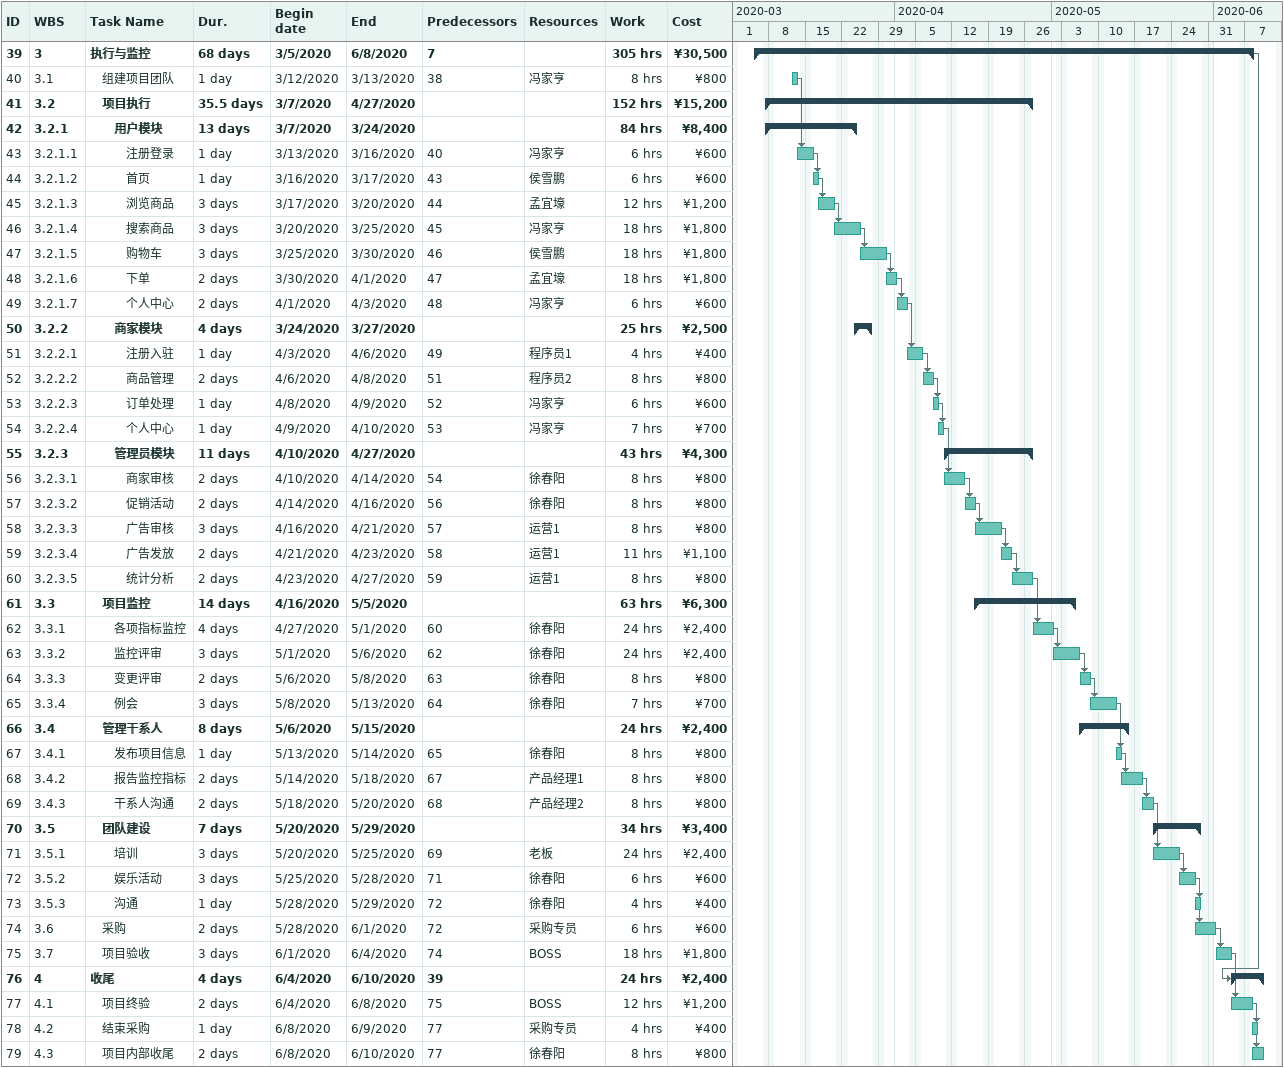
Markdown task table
| ID | WBS | Task | Duration | Start | Finish | Predecessors | Resources | Work (h) | Cost (¥) |
|---|---|---|---|---|---|---|---|---|---|
| 39 | 3 | **执行与监控** | 68d | 2020-03-05 | 2020-06-08 | 7 |  | 305 | 30500 |
| 40 | 3.1 | 组建项目团队 | 1d | 2020-03-12 | 2020-03-13 | 38 | 冯家亨 | 8 | 800 |
| 41 | 3.2 | **项目执行** | 35.5d | 2020-03-07 | 2020-04-27 |  |  | 152 | 15200 |
| 42 | 3.2.1 | **用户模块** | 13d | 2020-03-07 | 2020-03-24 |  |  | 84 | 8400 |
| 43 | 3.2.1.1 | 注册登录 | 1d | 2020-03-13 | 2020-03-16 | 40 | 冯家亨 | 6 | 600 |
| 44 | 3.2.1.2 | 首页 | 1d | 2020-03-16 | 2020-03-17 | 43 | 侯雪鹏 | 6 | 600 |
| 45 | 3.2.1.3 | 浏览商品 | 3d | 2020-03-17 | 2020-03-20 | 44 | 孟宜壕 | 12 | 1200 |
| 46 | 3.2.1.4 | 搜索商品 | 3d | 2020-03-20 | 2020-03-25 | 45 | 冯家亨 | 18 | 1800 |
| 47 | 3.2.1.5 | 购物车 | 3d | 2020-03-25 | 2020-03-30 | 46 | 侯雪鹏 | 18 | 1800 |
| 48 | 3.2.1.6 | 下单 | 2d | 2020-03-30 | 2020-04-01 | 47 | 孟宜壕 | 18 | 1800 |
| 49 | 3.2.1.7 | 个人中心 | 2d | 2020-04-01 | 2020-04-03 | 48 | 冯家亨 | 6 | 600 |
| 50 | 3.2.2 | **商家模块** | 4d | 2020-03-24 | 2020-03-27 |  |  | 25 | 2500 |
| 51 | 3.2.2.1 | 注册入驻 | 1d | 2020-04-03 | 2020-04-06 | 49 | 程序员1 | 4 | 400 |
| 52 | 3.2.2.2 | 商品管理 | 2d | 2020-04-06 | 2020-04-08 | 51 | 程序员2 | 8 | 800 |
| 53 | 3.2.2.3 | 订单处理 | 1d | 2020-04-08 | 2020-04-09 | 52 | 冯家亨 | 6 | 600 |
| 54 | 3.2.2.4 | 个人中心 | 1d | 2020-04-09 | 2020-04-10 | 53 | 冯家亨 | 7 | 700 |
| 55 | 3.2.3 | **管理员模块** | 11d | 2020-04-10 | 2020-04-27 |  |  | 43 | 4300 |
| 56 | 3.2.3.1 | 商家审核 | 2d | 2020-04-10 | 2020-04-14 | 54 | 徐春阳 | 8 | 800 |
| 57 | 3.2.3.2 | 促销活动 | 2d | 2020-04-14 | 2020-04-16 | 56 | 徐春阳 | 8 | 800 |
| 58 | 3.2.3.3 | 广告审核 | 3d | 2020-04-16 | 2020-04-21 | 57 | 运营1 | 8 | 800 |
| 59 | 3.2.3.4 | 广告发放 | 2d | 2020-04-21 | 2020-04-23 | 58 | 运营1 | 11 | 1100 |
| 60 | 3.2.3.5 | 统计分析 | 2d | 2020-04-23 | 2020-04-27 | 59 | 运营1 | 8 | 800 |
| 61 | 3.3 | **项目监控** | 14d | 2020-04-16 | 2020-05-05 |  |  | 63 | 6300 |
| 62 | 3.3.1 | 各项指标监控 | 4d | 2020-04-27 | 2020-05-01 | 60 | 徐春阳 | 24 | 2400 |
| 63 | 3.3.2 | 监控评审 | 3d | 2020-05-01 | 2020-05-06 | 62 | 徐春阳 | 24 | 2400 |
| 64 | 3.3.3 | 变更评审 | 2d | 2020-05-06 | 2020-05-08 | 63 | 徐春阳 | 8 | 800 |
| 65 | 3.3.4 | 例会 | 3d | 2020-05-08 | 2020-05-13 | 64 | 徐春阳 | 7 | 700 |
| 66 | 3.4 | **管理干系人** | 8d | 2020-05-06 | 2020-05-15 |  |  | 24 | 2400 |
| 67 | 3.4.1 | 发布项目信息 | 1d | 2020-05-13 | 2020-05-14 | 65 | 徐春阳 | 8 | 800 |
| 68 | 3.4.2 | 报告监控指标 | 2d | 2020-05-14 | 2020-05-18 | 67 | 产品经理1 | 8 | 800 |
| 69 | 3.4.3 | 干系人沟通 | 2d | 2020-05-18 | 2020-05-20 | 68 | 产品经理2 | 8 | 800 |
| 70 | 3.5 | **团队建设** | 7d | 2020-05-20 | 2020-05-29 |  |  | 34 | 3400 |
| 71 | 3.5.1 | 培训 | 3d | 2020-05-20 | 2020-05-25 | 69 | 老板 | 24 | 2400 |
| 72 | 3.5.2 | 娱乐活动 | 3d | 2020-05-25 | 2020-05-28 | 71 | 徐春阳 | 6 | 600 |
| 73 | 3.5.3 | 沟通 | 1d | 2020-05-28 | 2020-05-29 | 72 | 徐春阳 | 4 | 400 |
| 74 | 3.6 | 采购 | 2d | 2020-05-28 | 2020-06-01 | 72 | 采购专员 | 6 | 600 |
| 75 | 3.7 | 项目验收 | 3d | 2020-06-01 | 2020-06-04 | 74 | BOSS | 18 | 1800 |
| 76 | 4 | **收尾** | 4d | 2020-06-04 | 2020-06-10 | 39 |  | 24 | 2400 |
| 77 | 4.1 | 项目终验 | 2d | 2020-06-04 | 2020-06-08 | 75 | BOSS | 12 | 1200 |
| 78 | 4.2 | 结束采购 | 1d | 2020-06-08 | 2020-06-09 | 77 | 采购专员 | 4 | 400 |
| 79 | 4.3 | 项目内部收尾 | 2d | 2020-06-08 | 2020-06-10 | 77 | 徐春阳 | 8 | 800 |
